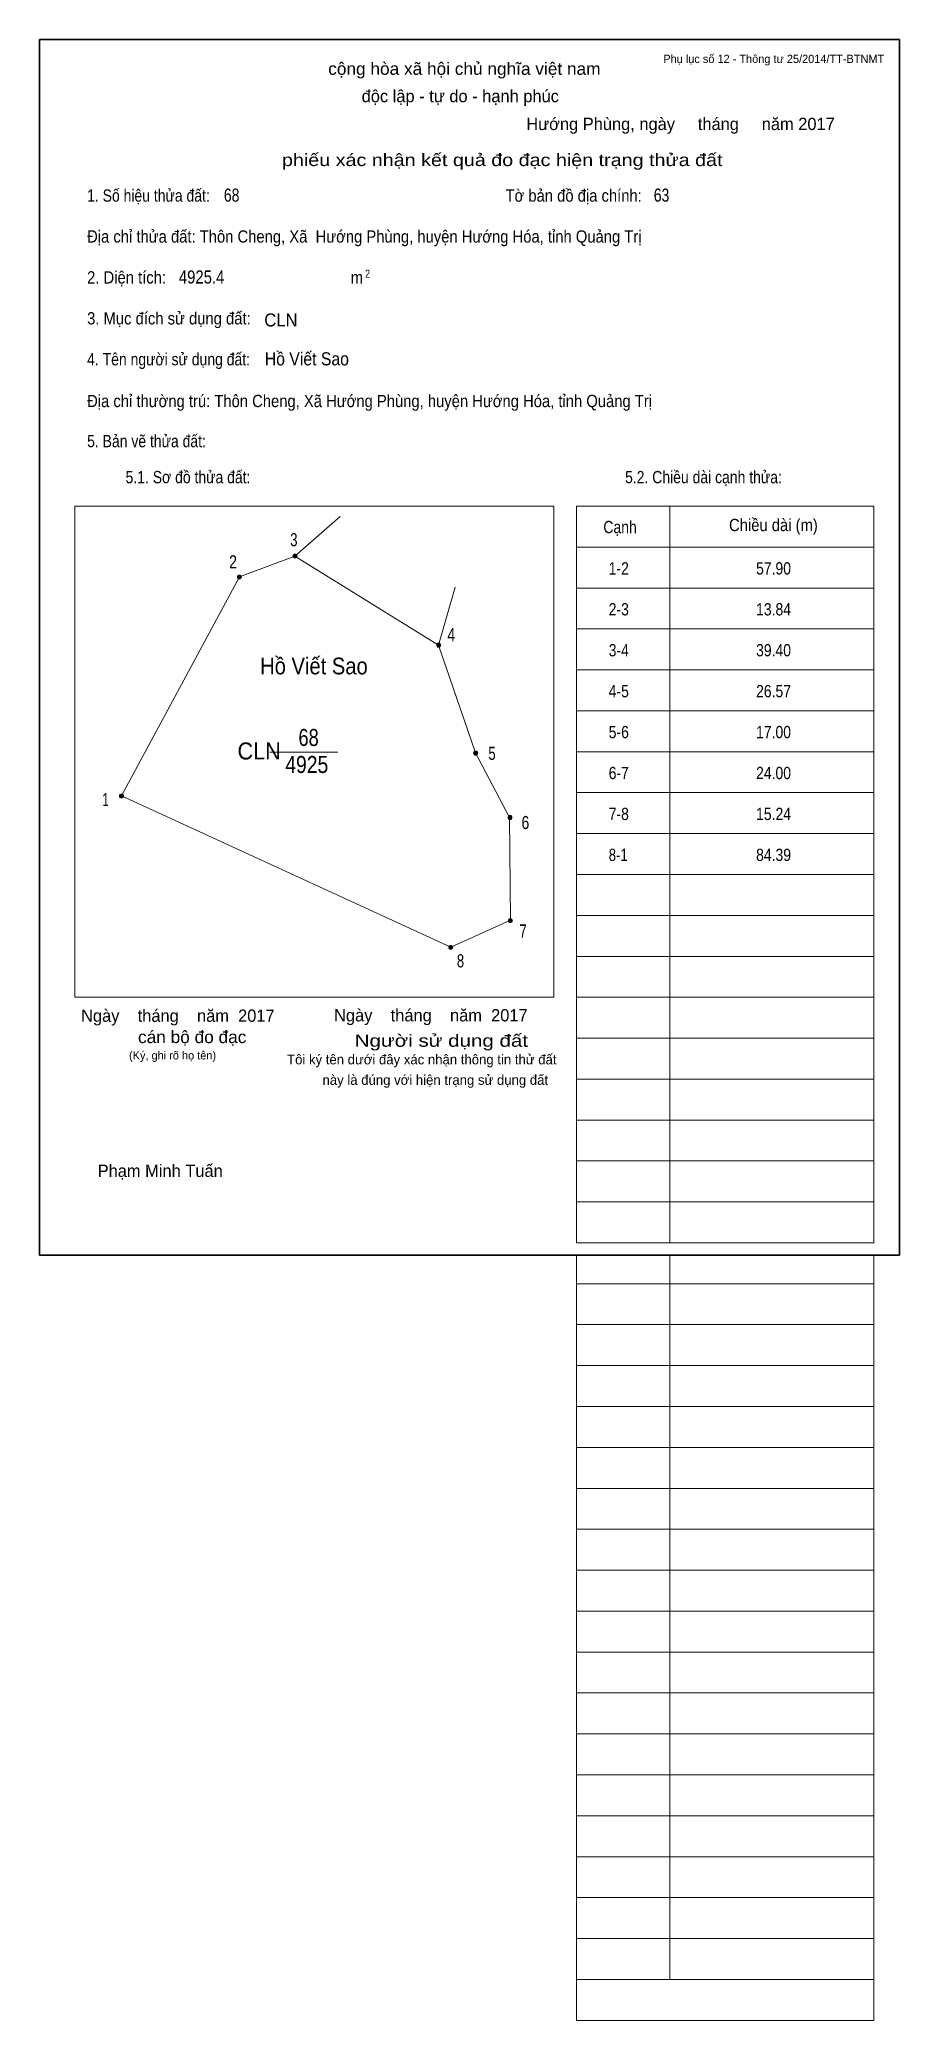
# Model space of a CAD drawing. Header units: centimetres. Extents: x 0 to 21, y -18.7 to 29.7.
import ezdxf
from ezdxf.enums import TextEntityAlignment as Align

# ---------------------------------------------------------------- set-up
doc = ezdxf.new("R2010")
doc.units = ezdxf.units.CM
doc.header["$LTSCALE"] = 0.12
for name, color, linetype in [('2', 7, 'Continuous'), ('30', 7, 'Continuous'), ('34', 7, 'Continuous')]:
    doc.layers.add(name, color=color, linetype=linetype)
for name, color, linetype, lineweight in [('32', 7, 'Continuous', 13), ('33', 7, 'Continuous', 13), ('6', 7, 'Continuous', 13), ('63', 7, 'Continuous', 13)]:
    doc.layers.add(name, color=color, linetype=linetype, lineweight=lineweight)

msp = doc.modelspace()

# ---------------------------------------------------------------- hatches: boundary and pattern name
at = {"layer": '32'}
for points in [[(6.287, 17.0825, 1), (6.187, 17.0825, 1)], [(4.9296, 16.5664, 1), (4.8296, 16.5664, 1)], [(9.7981, 14.9026, 1), (9.6981, 14.9026, 1)], [(10.6992, 12.2654, 1), (10.5992, 12.2654, 1)], [(2.05, 11.2185, 1), (1.95, 11.2185, 1)], [(11.5385, 10.6918, 1), (11.4385, 10.6918, 1)], [(11.55, 8.1742, 1), (11.45, 8.1742, 1)], [(10.0919, 7.5175, 1), (9.9919, 7.5175, 1)]]:
    msp.add_hatch(color=256, dxfattribs=at).paths.add_polyline_path(points)

# ---------------------------------------------------------------- linework, layer by layer
for centre in [(6.237, 17.0825), (4.8796, 16.5664), (9.7481, 14.9026), (10.6492, 12.2654), (2, 11.2185), (11.4885, 10.6918), (11.5, 8.1742), (10.0419, 7.5175)]:
    msp.add_circle(centre, 0.05, dxfattribs=at)
at = {"layer": '33'}
msp.add_line((5.62, 12.29), (7.28, 12.29), dxfattribs=at)
at = {"layer": '6'}
msp.add_line((6.23, 17.08), (7.34, 18.05), dxfattribs=at)
for points in [[(6.23, 17.08), (4.88, 16.57), (2, 11.22)], [(6.23, 17.08), (9.74, 14.9), (10.15, 16.32)], [(9.74, 14.9), (10.65, 12.27), (11.48, 10.69), (11.5, 8.18)], [(11.5, 8.18), (10.04, 7.52), (2, 11.22)]]:
    msp.add_lwpolyline(points, dxfattribs=at)
at = {"layer": '63'}
for p, q in [((0.86, 18.3), (12.56, 18.3)), ((0.86, 6.3), (0.86, 18.3)), ((12.56, 6.3), (12.56, 18.3)), ((13.11, 18.3), (20.38, 18.3)), ((13.11, 0.3), (13.11, 18.3)), ((15.39, 0.3), (15.39, 18.3)), ((20.38, 0.3), (20.38, 18.3)), ((13.11, 17.3), (20.38, 17.3)), ((13.11, 16.3), (20.38, 16.3)), ((13.11, 15.3), (20.38, 15.3)), ((13.11, 14.3), (20.38, 14.3)), ((13.11, 13.3), (20.38, 13.3)), ((13.11, 12.3), (20.38, 12.3)), ((13.11, 11.3), (20.38, 11.3)), ((13.11, 10.3), (20.38, 10.3)), ((13.11, 9.3), (20.38, 9.3)), ((13.11, 8.3), (20.38, 8.3)), ((13.11, 7.3), (20.38, 7.3)), ((0.86, 6.3), (12.56, 6.3)), ((13.11, 6.3), (20.38, 6.3)), ((13.11, 5.3), (20.38, 5.3)), ((13.11, 4.3), (20.38, 4.3)), ((13.11, 3.3), (20.38, 3.3)), ((13.11, 2.3), (20.38, 2.3)), ((13.11, 1.3), (20.38, 1.3)), ((13.11, 0.3), (20.38, 0.3)), ((13.11, -18.7), (13.11, 0)), ((15.39, -17.7), (15.39, 0)), ((20.38, -18.7), (20.38, 0)), ((13.11, -0.7), (20.38, -0.7)), ((13.11, -0.7), (20.38, -0.7)), ((13.11, -1.7), (20.38, -1.7)), ((13.11, -2.7), (20.38, -2.7)), ((13.11, -3.7), (20.38, -3.7)), ((13.11, -4.7), (20.38, -4.7)), ((13.11, -5.7), (20.38, -5.7)), ((13.11, -6.7), (20.38, -6.7)), ((13.11, -7.7), (20.38, -7.7)), ((13.11, -8.7), (20.38, -8.7)), ((13.11, -9.7), (20.38, -9.7)), ((13.11, -10.7), (20.38, -10.7)), ((13.11, -11.7), (20.38, -11.7)), ((13.11, -12.7), (20.38, -12.7)), ((13.11, -13.7), (20.38, -13.7)), ((13.11, -14.7), (20.38, -14.7)), ((13.11, -15.7), (20.38, -15.7)), ((13.11, -16.7), (20.38, -16.7)), ((13.11, -17.7), (20.38, -17.7)), ((13.11, -18.7), (20.38, -18.7))]:
    msp.add_line(p, q, dxfattribs=at)
at = {"layer": '63', "lineweight": 35}
msp.add_lwpolyline([(0, 0), (0, 29.7), (21, 29.7), (21, 0)], close=True, dxfattribs=at)

# ---------------------------------------------------------------- texts
at = {"layer": '2', "width": 0.9}
msp.add_text('Hồ Viết Sao', height=0.4091, dxfattribs=at).set_placement((6.7, 14.19), align=Align.CENTER)
at = {"layer": '30'}
for s, width, p in [('1-2', 0.85, (13.9, 16.63)), ('57.90', 0.85, (17.5, 16.63)), ('2-3', 0.85, (13.9, 15.63)), ('13.84', 0.85, (17.5, 15.63)), ('3-4', 0.85, (13.9, 14.63)), ('39.40', 0.85, (17.5, 14.63)), ('4-5', 0.85, (13.9, 13.63)), ('26.57', 0.85, (17.5, 13.63)), ('5-6', 0.85, (13.9, 12.63)), ('17.00', 0.85, (17.5, 12.63)), ('6-7', 0.85, (13.9, 11.63)), ('24.00', 0.85, (17.5, 11.63)), ('7-8', 0.85, (13.9, 10.63)), ('15.24', 0.85, (17.5, 10.63)), ('8-1', 0.8, (13.9, 9.63)), ('84.39', 0.85, (17.5, 9.63))]:
    msp.add_text(s, height=0.3, dxfattribs=dict(at, width=width)).set_placement(p)
at = {"layer": '32'}
for s, width, p in [('3', 0.75, (6.21, 17.32)), ('2', 0.8, (4.725, 16.78)), ('4', 0.8, (10.055, 15)), ('5', 0.75, (11.05, 12.1)), ('1', 0.65, (1.61, 10.97)), ('6', 0.8, (11.865, 10.41)), ('7', 0.75, (11.81, 7.76)), ('8', 0.75, (10.28, 7.03))]:
    msp.add_text(s, height=0.32, dxfattribs=dict(at, width=width)).set_placement(p, align=Align.CENTER)
at = {"layer": '33', "width": 0.95}
for height, p in [(0.32, (6.3, 22.69)), (0.4159, (5.89, 12.11))]:
    msp.add_text('CLN', height=height, dxfattribs=at).set_placement(p, align=Align.RIGHT)
at = {"layer": '33'}
for s, width, p in [('68', 0.8, (6.57, 12.44)), ('4925', 0.85, (6.525, 11.78))]:
    msp.add_text(s, height=0.4159, dxfattribs=dict(at, width=width)).set_placement(p, align=Align.CENTER)
at = {"layer": '34'}
for s, width, p in [('68', 0.8, (4.5, 25.74)), ('63', 0.8, (15, 25.74)), ('4925.4', 0.85, (3.4, 23.74)), ('Hồ Viết Sao', 0.9, (5.5, 21.74))]:
    msp.add_text(s, height=0.32, dxfattribs=dict(at, width=width)).set_placement(p)
at = {"layer": '63', "width": 1.05}
msp.add_text('cộng hòa xã hội chủ nghĩa việt nam', height=0.3, dxfattribs=at).set_placement((10.375, 28.84), align=Align.CENTER)
at = {"layer": '63'}
for s, height, p in [('Phụ lục số 12 - Thông tư 25/2014/TT-BTNMT', 0.2, (20.63, 29.13)), ('Ngày    tháng    năm  2017', 0.3, (5.74, 5.7)), ('Ngày    tháng    năm  2017', 0.3, (11.92, 5.71)), ('(Ký, ghi rõ họ tên)', 0.2, (4.31, 4.78))]:
    msp.add_text(s, height=height, dxfattribs=at).set_placement(p, align=Align.RIGHT)
for s, height, p in [('độc lập - tự do - hạnh phúc', 0.3, (10.275, 28.17)), ('Hướng Phùng, ngày     tháng     năm 2017', 0.3, (15.655, 27.49)), ('Tôi ký tên dưới đây xác nhận thông tin thử đất', 0.24, (9.335, 4.66)), ('này là đúng với hiện trạng sử dụng đất', 0.24, (9.665, 4.16)), ('Phạm Minh Tuấn', 0.3, (2.945, 1.91))]:
    msp.add_text(s, height=height, dxfattribs=at).set_placement(p, align=Align.CENTER)
for s, width, p in [('phiếu xác nhận kết quả đo đạc hiện trạng thửa đất', 1.2, (16.68, 26.61)), ('cán bộ đo đạc', 1.05, (5.05, 5.18)), ('Người sử dụng đất', 1.25, (11.93, 5.09))]:
    msp.add_text(s, height=0.3, dxfattribs=dict(at, width=width)).set_placement(p, align=Align.RIGHT)
for s, height, width, p in [('1. Số hiệu thửa đất:', 0.3, 0.85, (1.16, 25.74)), ('Tờ bản đồ địa chính:', 0.3, 0.9, (11.38, 25.74)), ('Địa chỉ thửa đất: Thôn Cheng, Xã  Hướng Phùng, huyện Hướng Hóa, tỉnh Quảng Trị', 0.3, 0.9, (1.16, 24.74)), ('2. Diện tích:', 0.3, 0.9, (1.16, 23.74)), ('m', 0.3, 0.9, (7.6, 23.74)), ('2', 0.2, 0.8, (7.95, 23.88)), ('3. Mục đích sử dụng đất:', 0.3, 0.9, (1.16, 22.74)), ('4. Tên người sử dụng đất:', 0.3, 0.85, (1.16, 21.74)), ('Địa chỉ thường trú: Thôn Cheng, Xã Hướng Phùng, huyện Hướng Hóa, tỉnh Quảng Trị', 0.3, 0.9, (1.16, 20.72)), ('5. Bản vẽ thửa đất:', 0.3, 0.85, (1.16, 19.74)), ('5.1. Sơ đồ thửa đất:', 0.3, 0.85, (2.1, 18.86)), ('5.2. Chiều dài cạnh thửa:', 0.3, 0.85, (14.3, 18.86)), ('Cạnh', 0.3, 0.85, (13.77, 17.64)), ('Chiều dài (m)', 0.3, 0.9, (16.84, 17.69))]:
    msp.add_text(s, height=height, dxfattribs=dict(at, width=width)).set_placement(p)

doc.saveas('drawing.dxf')
